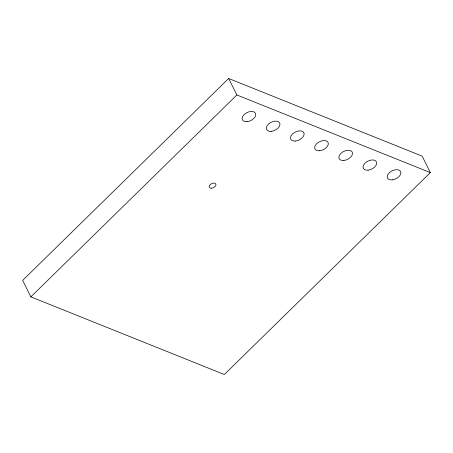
<?xml version="1.0" encoding="UTF-8"?>
<svg xmlns="http://www.w3.org/2000/svg" width="453" height="453" viewBox="0 0 453 453"><rect width="100%" height="100%" fill="white"/><g stroke="black" fill="none" stroke-linecap="round" stroke-linejoin="round"><path stroke-width="0.68" d="M228.657 78.488L22.65 280.396L30.861 296.868L224.343 374.512L430.35 172.604L422.139 156.132L228.657 78.488L236.874 94.966L430.35 172.604M30.861 296.868L236.874 94.966M211.642 188.176A3.664 2.208 -26.5 0 0 215.843 184.06A3.664 2.208 -26.5 0 0 210.113 184.665A3.664 2.208 -26.5 0 0 211.642 188.176M247.162 121.631A7.327 4.422 -26.5 0 0 255.554 113.403A7.327 4.422 -26.5 0 0 244.105 114.603A7.327 4.422 -26.5 0 0 247.162 121.631M271.347 131.336A7.327 4.422 -26.5 0 0 279.739 123.108A7.327 4.422 -26.5 0 0 268.289 124.309A7.327 4.422 -26.5 0 0 271.347 131.336M295.532 141.042A7.327 4.422 -26.5 0 0 303.923 132.814A7.327 4.422 -26.5 0 0 292.474 134.014A7.327 4.422 -26.5 0 0 295.532 141.042M319.716 150.747A7.327 4.422 -26.5 0 0 328.108 142.519A7.327 4.422 -26.5 0 0 316.658 143.72A7.327 4.422 -26.5 0 0 319.716 150.747M343.901 160.453A7.327 4.422 -26.5 0 0 352.292 152.225A7.327 4.422 -26.5 0 0 340.843 153.425A7.327 4.422 -26.5 0 0 343.901 160.453M368.085 170.158A7.327 4.422 -26.5 0 0 376.477 161.931A7.327 4.422 -26.5 0 0 365.027 163.131A7.327 4.422 -26.5 0 0 368.085 170.158M392.27 179.864A7.327 4.422 -26.5 0 0 400.662 171.636A7.327 4.422 -26.5 0 0 389.212 172.836A7.327 4.422 -26.5 0 0 392.27 179.864"/></g></svg>
